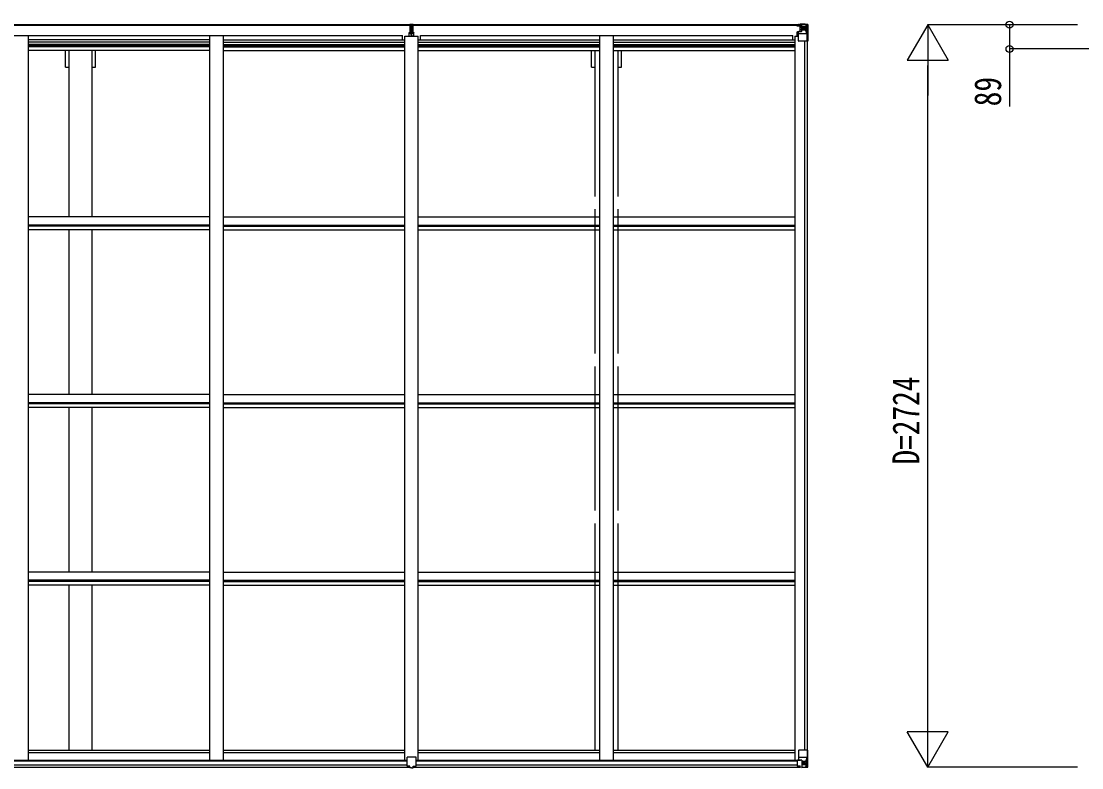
# Model space of a CAD drawing. Units: millimetres, scale not verified. Extents: x -12615 to 12615, y -8910 to 8910.
# Drawn here: x 27 to 3918, y 1648 to 4388 of the extents above; entities that cross this region are included whole.
import ezdxf
from ezdxf.enums import TextEntityAlignment as Align

# ---------------------------------------------------------------- set-up
doc = ezdxf.new("R2010")
doc.units = ezdxf.units.MM
doc.header["$LTSCALE"] = 50
for name, color, linetype in [('0-4_YKK_13', 4, 'Continuous'), ('0-5_YKK_A1', 4, 'Continuous'), ('0-6_YKK_D', 6, 'Continuous')]:
    doc.layers.add(name, color=color, linetype=linetype)
doc.styles.add('ＭＳ ゴシック', font='')
doc.styles.get('ＭＳ ゴシック').set_extended_font_data('MS Gothic')

msp = doc.modelspace()

# ---------------------------------------------------------------- linework, layer by layer
at = {"layer": '0-4_YKK_13'}
for p, q in [((1452.56, 4376.68), (1457.4, 4376.97)), ((1452.56, 4373.67), (1452.56, 4376.68)), ((1457.56, 4373.98), (1452.56, 4373.67)), ((1452.56, 4372.18), (1452.56, 4373.67)), ((1453.56, 4371.18), (1457.56, 4371.18)), ((1453.56, 4369.34), (1453.56, 4371.18)), ((1453.56, 4369.34), (1457.56, 4369.27)), ((1453.56, 4365.74), (1453.56, 4369.34)), ((1453.56, 4365.74), (1457.56, 4365.68)), ((1453.56, 4357.51), (1453.56, 4365.74)), ((1457.4, 4376.97), (1459.06, 4377.07)), ((1459.06, 4374.07), (1457.56, 4373.98)), ((1457.56, 4371.18), (1457.56, 4373.98)), ((1457.56, 4371.18), (1457.56, 4360.46)), ((1457.56, 4360.46), (1460.56, 4360.46)), ((1457.56, 4353.39), (1457.56, 4360.46)), ((1459.06, 4377.07), (1459.06, 4374.07)), ((1465.56, 4373.67), (1459.06, 4374.07)), ((1460.56, 4371.18), (1464.56, 4371.18)), ((1460.56, 4371.18), (1460.56, 4360.46)), ((1460.56, 4369.27), (1464.56, 4369.27)), ((1460.56, 4353.39), (1460.56, 4360.46)), ((1464.56, 4369.27), (1464.56, 4371.18)), ((1465.56, 4372.18), (1465.56, 4373.67)), ((2873.06, 4371.9), (2873.06, 4372.83)), ((2874.06, 4371.9), (2873.06, 4371.9)), ((2873.06, 4371.9), (2873.06, 4370.34)), ((2873.06, 4370.22), (2873.06, 4370.34)), ((2874.06, 4372.83), (2874.06, 4371.9)), ((2879.06, 4371.9), (2874.06, 4371.9)), ((2879.26, 4375.4), (2877.57, 4374.97)), ((2879.06, 4370.29), (2879.06, 4371.9)), ((2879.06, 4370.29), (2889.06, 4370.21)), ((2879.26, 4375.4), (2879.56, 4375.4)), ((2879.56, 4375.4), (2879.56, 4374.97)), ((2881.06, 4372.16), (2889.06, 4372.16)), ((2881.06, 4372.14), (2889.06, 4372.14)), ((2884.56, 4377.6), (2891.06, 4377.2)), ((2884.56, 4376.72), (2884.56, 4377.6)), ((2891.06, 4376.32), (2884.56, 4376.72)), ((2884.56, 4376.2), (2884.56, 4376.72)), ((2884.56, 4376.2), (2884.56, 4375.79)), ((2884.56, 4375.79), (2889.56, 4375.7)), ((2884.56, 4375.79), (2884.56, 4374.97)), ((2885.56, 4350.1), (2885.56, 4370.07)), ((2889.45, 4369.83), (2885.56, 4369.83)), ((2885.56, 4366.2), (2889.56, 4366.2)), ((2889.06, 4372.16), (2889.06, 4370.21)), ((2889.06, 4371.14), (2889.56, 4371.14)), ((2889.06, 4370.04), (2889.06, 4370.21)), ((2889.06, 4370.21), (2889.06, 4370.21)), ((2889.56, 4371.5), (2891.06, 4371.5)), ((2889.56, 4367.96), (2891.06, 4367.96)), ((2891.06, 4351.1), (2891.06, 4377.2)), ((2891.06, 4377.09), (2903.06, 4376.3)), ((2892.06, 4367.96), (2891.06, 4367.96)), ((2903.06, 4367.96), (2891.06, 4367.96)), ((2897.58, 4360.76), (2897.58, 4359.8)), ((2905.39, 4367.9), (2903.06, 4367.96)), ((2903.15, 4376.3), (2911.07, 4375.83)), ((2905.39, 4354.43), (2905.39, 4367.9)), ((2906.25, 4371.41), (2908.98, 4375.08)), ((2910.21, 4374.86), (2910.22, 4374.79)), ((2910.22, 4314.2), (2910.22, 4374.79)), ((2912.12, 4375.91), (2912.12, 4375.91)), ((2912.12, 4375.87), (2912.12, 4375.91)), ((2913.06, 4374.91), (2913.06, 4374.87)), ((1450.56, 4345.61), (1457.56, 4345.68)), ((1450.56, 4344.24), (1457.56, 4344.18)), ((1450.56, 4332.85), (1450.56, 4343.74)), ((1453.56, 4357.51), (1457.56, 4357.47)), ((1453.56, 4345.64), (1453.56, 4357.51)), ((1457.56, 4353.39), (1460.56, 4353.39)), ((1457.56, 4343.75), (1457.56, 4353.39)), ((1457.56, 4343.75), (1460.56, 4343.75)), ((1457.56, 4336.68), (1457.56, 4343.75)), ((1457.56, 4336.68), (1460.56, 4336.68)), ((1457.56, 4336.68), (1457.56, 4332.85)), ((1460.56, 4343.75), (1460.56, 4353.39)), ((1467.56, 4345.11), (1460.56, 4345.18)), ((1460.56, 4336.68), (1460.56, 4343.75)), ((1460.56, 4336.68), (1460.56, 4332.85)), ((1464.56, 4345.64), (1464.56, 4357.47)), ((1467.56, 4344.24), (1467.56, 4345.11)), ((1467.56, 4332.85), (1467.56, 4343.74)), ((2874.56, 4349.07), (2875.56, 4349.08)), ((2874.56, 4332.85), (2874.56, 4349.07)), ((2875.56, 4347.35), (2874.56, 4347.35)), ((2874.56, 4337.2), (2879.06, 4337.2)), ((2879.61, 4349.12), (2875.56, 4349.08)), ((2879.06, 4315.2), (2879.06, 4348.3)), ((2903.06, 4340.87), (2879.06, 4340.87)), ((2890.23, 4350.85), (2879.89, 4349.19)), ((2879.89, 4348.56), (2890.23, 4350.21)), ((2879.89, 4349.19), (2879.89, 4348.56)), ((2885.56, 4358), (2889.56, 4358)), ((2889.56, 4354.4), (2891.06, 4354.4)), ((2890.23, 4350.21), (2890.23, 4350.85)), ((2903.06, 4354.4), (2891.06, 4354.4)), ((2903.06, 4354.4), (2905.39, 4354.43)), ((2903.06, 4354.4), (2903.06, 4354.4)), ((2909.67, 4341.08), (2903.06, 4340.87)), ((2909.67, 4341.08), (2905.53, 4353.17)), ((2910.22, 4314.2), (2880.06, 4314.2)), ((2913.06, 1712.56), (2880.06, 1712.56)), ((2910.22, 1712.56), (2910.22, 1651.98)), ((2913.06, 1651.85), (2913.06, 1712.56)), ((1442.56, 1654.63), (1442.56, 1686.95)), ((1474.56, 1687.95), (1443.56, 1687.95)), ((1475.56, 1654.63), (1475.56, 1686.95)), ((2874.56, 1675.4), (2874.56, 1655.25)), ((2884.56, 1676.35), (2875.56, 1676.31)), ((2879.06, 1711.56), (2879.06, 1678.46)), ((2903.06, 1685.89), (2879.06, 1685.89)), ((2879.89, 1678.2), (2890.23, 1676.55)), ((2879.89, 1677.57), (2879.89, 1678.2)), ((2887.54, 1676.35), (2879.89, 1677.57)), ((2891.06, 1676.35), (2884.56, 1676.35)), ((2890.23, 1676.55), (2890.23, 1676.35)), ((2891.06, 1676.35), (2891.06, 1649.56)), ((2909.67, 1685.68), (2903.06, 1685.89)), ((2909.67, 1685.68), (2905.53, 1673.59)), ((1442.56, 1654.63), (1442.56, 1654.59)), ((1452.56, 1653.86), (1443.56, 1653.92)), ((1465.56, 1653.86), (1474.56, 1653.92)), ((1475.56, 1654.63), (1475.56, 1654.59)), ((2875.56, 1654.54), (2884.56, 1654.48)), ((2884.56, 1649.16), (2884.56, 1655.11)), ((2891.06, 1672.36), (2903.06, 1672.36)), ((2903.06, 1658.8), (2891.06, 1658.8)), ((2891.06, 1649.68), (2903.06, 1650.46)), ((2898.54, 1666), (2898.54, 1666.96)), ((2903.06, 1672.36), (2903.06, 1672.36)), ((2903.06, 1672.36), (2905.39, 1672.33)), ((2905.39, 1658.86), (2903.06, 1658.8)), ((2903.15, 1650.46), (2911.07, 1650.94)), ((2905.39, 1672.33), (2905.39, 1658.86)), ((2906.25, 1655.35), (2908.98, 1651.68)), ((2910.21, 1651.91), (2910.22, 1651.98)), ((2912.12, 1650.89), (2912.12, 1650.85))]:
    msp.add_line(p, q, dxfattribs=at)
for points in [[(1459.06, 4377.07), (1465.56, 4376.68), (1465.56, 4373.67)], [(1460.56, 4365.68), (1464.56, 4365.68), (1464.56, 4369.27)], [(1460.56, 4357.47), (1464.56, 4357.47), (1464.56, 4365.68)], [(2879.06, 4370.29), (2879.06, 4370.28), (2873.06, 4370.34)], [(2874.06, 4370.17), (2889.06, 4370.04), (2889.06, 4370.04)], [(2889.06, 4371.14), (2881.06, 4371.14), (2881.06, 4372.83)], [(2884.56, 4376.2), (2889.56, 4376.2), (2889.56, 4350.74)], [(2912.12, 4375.91), (2903.06, 4376.47), (2891.06, 4377.2)], [(2896.62, 4362.68), (2895.66, 4362.68), (2895.66, 4361.72), (2896.62, 4361.72)], [(2898.54, 4363.64), (2898.54, 4364.6), (2897.58, 4364.6), (2897.58, 4363.64)], [(2897.58, 4359.8), (2898.54, 4359.8), (2898.54, 4360.76)], [(2899.5, 4361.72), (2900.46, 4361.72), (2900.46, 4362.68), (2899.5, 4362.68)], [(2913.06, 4374.87), (2913.06, 4314.2), (2910.22, 4314.2)], [(1457.56, 4345.18), (1450.56, 4345.11), (1450.56, 4345.61)], [(1457.56, 4343.68), (1450.56, 4343.74), (1450.56, 4344.24), (1450.56, 4345.11)], [(1460.56, 4345.68), (1467.56, 4345.61), (1467.56, 4345.11)], [(1460.56, 4344.18), (1467.56, 4344.24), (1467.56, 4343.74), (1460.56, 4343.68)], [(2875.56, 4349.08), (2875.56, 4347.35), (2879.06, 4347.33)], [(1459.06, 1648.43), (1452.56, 1648.83), (1452.56, 1653.86)], [(1459.06, 1648.43), (1465.56, 1648.83), (1465.56, 1653.86)], [(2874.56, 1655.25), (2874.57, 1655.14), (2884.56, 1655.11)], [(2912.12, 1650.85), (2903.06, 1650.29), (2884.56, 1649.16)], [(2896.62, 1665.04), (2895.66, 1665.04), (2895.66, 1664.08), (2896.62, 1664.08)], [(2898.54, 1666.96), (2897.58, 1666.96), (2897.58, 1666)], [(2897.58, 1663.12), (2897.58, 1662.16), (2898.54, 1662.16), (2898.54, 1663.12)], [(2899.5, 1664.08), (2900.46, 1664.08), (2900.46, 1665.04), (2899.5, 1665.04)]]:
    msp.add_lwpolyline(points, dxfattribs=at)
for centre in [(2898.06, 4362.2), (2898.06, 1664.56)]:
    msp.add_circle(centre, 5.3, dxfattribs=at)
for centre, radius, start, end in [((1453.56, 4372.18), 1, 180, 270), ((1464.56, 4372.18), 1, 270, 0), ((2873.92, 4377.86), 7.69, 263.56574, 271.03001), ((2889.06, 4372.66), 0.5, 270.00309, 0.00198), ((2889.06, 4372.64), 0.5, 269.99891, 359.99891), ((2889.06, 4369.71), 0.5, 359.95536, 89.47105), ((2889.05, 4369.53), 0.513, 358.95293, 88.11972), ((2896.62, 4363.64), 0.96, 270, 0), ((2896.62, 4360.76), 0.96, 0, 90), ((2899.5, 4363.64), 0.96, 180, 270), ((2899.5, 4360.76), 0.96, 90, 180), ((2908.93, 4374.91), 1.28, 357.54105, 48.82169), ((2910.91, 4388.52), 12.7, 264.89689, 270.75534), ((2912.06, 4374.92), 1, 359.99921, 86.49983), ((2912.06, 4374.91), 0.999, 0.04917, 86.5576), ((2912.06, 4374.87), 0.999, 0.04917, 86.5576), ((2880, 4348.26), 0.937, 96.73234, 177.67791), ((2880, 4347.63), 0.937, 96.73234, 177.67791), ((2890.12, 4351.78), 0.937, 276.73234, 357.67791), ((2890.12, 4351.14), 0.937, 276.73234, 357.67791), ((2880.06, 4315.2), 1, 180, 270), ((2880.06, 1711.56), 1, 90, 180), ((1443.56, 1686.95), 1, 90, 180), ((1474.56, 1686.95), 1, 0, 90), ((2880, 1679.13), 0.937, 182.32209, 263.26766), ((2880, 1678.5), 0.937, 182.32209, 263.26766), ((2890.12, 1675.62), 0.937, 50.93398, 83.26766), ((2896.62, 1666), 0.96, 270, 0), ((2896.62, 1663.12), 0.96, 0, 90), ((2899.5, 1666), 0.96, 180, 270), ((2899.5, 1663.12), 0.96, 90, 180), ((2908.93, 1651.85), 1.28, 311.17831, 2.45895), ((2910.91, 1638.24), 12.7, 89.24466, 95.10311), ((2912.06, 1651.89), 0.999, 273.4424, 359.95083), ((2912.06, 1651.85), 0.999, 273.4424, 359.95083), ((2912.06, 1651.85), 1, 273.50017, 0.00079)]:
    msp.add_arc(centre, radius, start, end, dxfattribs=at)
for centre, major_axis, ratio, start_param, end_param in [((1457.59, 4373.98), (0.18, -2.99), 0.008711, 3.1415927, 4.7113235), ((1285.69, 4363.46), (171.87, 10.52), 0.017422, 6.2821194, 6.2831848), ((2984.81, 4367.96), (-81.75, 0), 0.061163, 6.2824128, 6.2831853), ((2908.26, 4367.82), (-0.03, 5), 0.573921, 0.7672717, 1.551125), ((2909.93, 4372.89), (0.02, 3), 0.466854, 0.125683, 0.7596956), ((2910.12, 4375.99), (-2, 0.12), 0.060933, 2.0712557, 3.1453404), ((2711.12, 4388.22), (-201, 12.36), 0.060933, 3.1453404, 3.145839), ((2906.8, 4354.45), (0, 3), 0.468246, 1.5772882, 2.0127935), ((2908.95, 4343.43), (-0.85, 2.32), 0.403757, 3.0087805, 3.9744392), ((2875.56, 1675.41), (-1, -0.021), 0.906239, 4.6936843, 6.2644806), ((2906.8, 1672.31), (0, -3), 0.468246, 4.2703918, 4.7058971), ((2908.95, 1683.33), (-0.85, -2.32), 0.403757, 2.3087461, 3.2744049), ((1443.56, 1654.63), (1, -0.012), 0.707053, 3.2044821, 4.7211143), ((1474.56, 1654.63), (-1, -0.012), 0.707053, 1.562071, 3.0787032), ((2875.56, 1655.24), (-1, 0.012), 0.707053, 0.1587743, 1.5795216), ((2984.81, 1658.8), (-81.75, 0), 0.061163, 0, 0.0007725), ((2908.26, 1658.94), (-0.03, -5), 0.573921, 4.7320603, 5.5159136), ((2909.93, 1653.87), (0.02, -3), 0.466854, 5.5234897, 6.1575023), ((2910.12, 1650.77), (-2, -0.12), 0.060933, 3.1378449, 4.2119296), ((2711.12, 1638.54), (-201, -12.36), 0.060933, 3.1373463, 3.1378449)]:
    msp.add_ellipse(centre, major_axis=major_axis, ratio=ratio, start_param=start_param, end_param=end_param, dxfattribs=at)
at = {"layer": '0-5_YKK_A1'}
for p, q in [((-4267.44, 4374.97), (1452.56, 4374.97)), ((-4267.44, 4372.83), (1452.56, 4372.83)), ((1465.56, 4374.97), (2889.56, 4374.97)), ((1465.56, 4372.83), (2889.56, 4372.83)), ((52.06, 4334.67), (52.06, 1675.75)), ((718.06, 4334.67), (718.06, 1675.75)), ((768.06, 4334.67), (768.06, 1675.75)), ((1426.56, 4319.17), (1426.56, 4334.69)), ((1434.06, 1676.54), (1434.06, 4332.85)), ((1434.06, 4332.85), (1484.06, 4332.85)), ((1484.06, 1676.54), (1484.06, 4332.85)), ((1491.56, 4334.69), (2858.56, 4334.69)), ((1491.56, 4319.17), (1491.56, 4334.69)), ((2150.06, 1676.54), (2150.06, 4334.69)), ((2200.06, 1676.54), (2200.06, 4334.69)), ((2858.56, 4319.17), (2858.56, 4334.69)), ((2866.06, 4332.85), (2866.06, 1676.54)), ((2866.06, 4332.85), (2879.06, 4332.85)), ((718.06, 4319.17), (52.06, 4319.17)), ((718.06, 4310.78), (52.06, 4310.78)), ((718.06, 4302.58), (52.06, 4302.58)), ((718.06, 4298.65), (52.06, 4298.65)), ((718.06, 4293.57), (52.06, 4293.57)), ((718.06, 4280.56), (52.06, 4280.56)), ((768.06, 4319.17), (1434.06, 4319.17)), ((768.06, 4310.78), (1434.06, 4310.78)), ((768.06, 4302.58), (1434.06, 4302.58)), ((768.06, 4298.65), (1434.06, 4298.65)), ((768.06, 4293.57), (1434.06, 4293.57)), ((768.06, 4280.56), (1434.06, 4280.56)), ((1484.06, 4319.17), (2150.06, 4319.17)), ((1484.06, 4310.78), (2150.06, 4310.78)), ((1484.06, 4302.58), (2150.06, 4302.58)), ((1484.06, 4298.65), (2150.06, 4298.65)), ((1484.06, 4293.57), (2150.06, 4293.57)), ((1484.06, 4280.56), (2150.06, 4280.56)), ((2120.06, 4218.97), (2120.06, 4280.56)), ((2132.56, 3744.83), (2132.56, 4280.56)), ((2200.06, 4319.17), (2866.06, 4319.17)), ((2200.06, 4310.78), (2866.06, 4310.78)), ((2200.06, 4302.58), (2866.06, 4302.58)), ((2200.06, 4298.65), (2866.06, 4298.65)), ((2200.06, 4293.57), (2866.06, 4293.57)), ((2200.06, 4280.56), (2866.06, 4280.56)), ((2217.56, 3744.83), (2217.56, 4280.56)), ((2230.06, 4218.97), (2230.06, 4280.56)), ((2901.36, 4314.2), (2901.36, 1712.56)), ((2911.06, 4314.2), (2911.06, 1712.56)), ((190.06, 4218.97), (190.06, 4279.37)), ((202.56, 3669.12), (202.56, 4279.37)), ((287.56, 3669.12), (287.56, 4279.37)), ((300.06, 4218.97), (300.06, 4279.37)), ((190.06, 4218.97), (202.56, 4218.97)), ((287.56, 4218.97), (300.06, 4218.97)), ((2120.06, 4218.97), (2132.56, 4218.97)), ((2217.56, 4218.97), (2230.06, 4218.97)), ((2132.56, 3168.62), (2132.56, 3697.53)), ((2217.56, 3168.62), (2217.56, 3697.53)), ((718.03, 3669.24), (52.06, 3669.24)), ((768.06, 3669.24), (1434.06, 3669.24)), ((1484.06, 3669.24), (2150.06, 3669.24)), ((2200.06, 3669.24), (2866.03, 3669.24)), ((718.03, 3639.5), (52.06, 3639.5)), ((718.03, 3634.96), (52.06, 3634.96)), ((718.03, 3621.95), (52.06, 3621.95)), ((202.56, 3017.45), (202.56, 3620.75)), ((287.56, 3017.45), (287.56, 3620.75)), ((768.06, 3639.5), (1434.06, 3639.5)), ((768.06, 3634.96), (1434.06, 3634.96)), ((768.06, 3621.95), (1434.06, 3621.95)), ((1484.06, 3639.5), (2150.06, 3639.5)), ((1484.06, 3634.96), (2150.06, 3634.96)), ((1484.06, 3621.95), (2150.06, 3621.95)), ((2200.06, 3639.5), (2866.03, 3639.5)), ((2200.06, 3634.96), (2866.03, 3634.96)), ((2200.06, 3621.95), (2866.03, 3621.95)), ((2132.56, 2592.55), (2132.56, 3120.26)), ((2217.56, 2592.55), (2217.56, 3120.26)), ((718.03, 3017.58), (52.06, 3017.58)), ((768.06, 3017.58), (1434.06, 3017.58)), ((1484.06, 3017.58), (2150.06, 3017.58)), ((2200.06, 3017.58), (2866.03, 3017.58)), ((718.03, 2987.84), (52.06, 2987.84)), ((718.03, 2983.3), (52.06, 2983.3)), ((718.03, 2970.29), (52.06, 2970.29)), ((202.56, 2365.79), (202.56, 2969.09)), ((287.56, 2365.79), (287.56, 2969.09)), ((768.06, 2987.84), (1434.06, 2987.84)), ((768.06, 2983.3), (1434.06, 2983.3)), ((768.06, 2970.29), (1434.06, 2970.29)), ((1484.06, 2987.84), (2150.06, 2987.84)), ((1484.06, 2983.3), (2150.06, 2983.3)), ((1484.06, 2970.29), (2150.06, 2970.29)), ((2200.06, 2987.84), (2866.03, 2987.84)), ((2200.06, 2983.3), (2866.03, 2983.3)), ((2200.06, 2970.29), (2866.03, 2970.29)), ((2132.56, 1712.71), (2132.56, 2544.18)), ((2217.56, 1712.71), (2217.56, 2544.18)), ((718.03, 2365.92), (52.06, 2365.92)), ((718.03, 2336.18), (52.06, 2336.18)), ((768.06, 2365.92), (1434.06, 2365.92)), ((768.06, 2336.18), (1434.06, 2336.18)), ((1484.06, 2365.92), (2150.06, 2365.92)), ((1484.06, 2336.18), (2150.06, 2336.18)), ((2200.06, 2365.92), (2866.03, 2365.92)), ((2200.06, 2336.18), (2866.03, 2336.18)), ((718.03, 2331.64), (52.06, 2331.64)), ((718.03, 2318.63), (52.06, 2318.63)), ((202.56, 1713.52), (202.56, 2317.43)), ((287.56, 1713.52), (287.56, 2317.43)), ((768.06, 2331.64), (1434.06, 2331.64)), ((768.06, 2318.63), (1434.06, 2318.63)), ((1484.06, 2331.64), (2150.06, 2331.64)), ((1484.06, 2318.63), (2150.06, 2318.63)), ((2200.06, 2331.64), (2866.03, 2331.64)), ((2200.06, 2318.63), (2866.03, 2318.63)), ((52.06, 1712.71), (718.06, 1712.71)), ((768.06, 1712.71), (1434.06, 1712.71)), ((1484.06, 1712.71), (2150.06, 1712.71)), ((2200.06, 1712.71), (2866.06, 1712.71)), ((-4264.2, 1676.54), (1442.56, 1676.54)), ((-4252.44, 1674.28), (1442.56, 1674.28)), ((52.06, 1704.36), (718.06, 1704.36)), ((768.06, 1704.36), (1434.06, 1704.36)), ((1475.56, 1676.54), (2886.32, 1676.54)), ((1475.56, 1674.28), (2874.56, 1674.28)), ((1484.06, 1704.36), (2150.06, 1704.36)), ((2200.06, 1704.36), (2866.06, 1704.36)), ((-4262.44, 1650.76), (1452.56, 1650.76)), ((-4252.44, 1658.66), (1442.56, 1658.66)), ((1465.56, 1650.76), (2884.56, 1650.76)), ((1475.56, 1658.66), (2874.56, 1658.66))]:
    msp.add_line(p, q, dxfattribs=at)
msp.add_lwpolyline([(-4236.44, 4319.17), (-4236.44, 4334.69), (1426.56, 4334.69)], dxfattribs=at)
at = {"layer": '0-6_YKK_D'}
for p, q in [((3353.06, 4374.76), (3278.06, 4244.86)), ((3903.06, 4374.76), (3352.06, 4374.76)), ((3353.06, 4374.76), (3428.06, 4244.86)), ((3353.06, 4374.76), (3353.06, 4114.96)), ((3903.06, 4374.76), (3652.06, 4374.76)), ((4574.95, 4285.76), (3652.06, 4285.76)), ((3278.06, 4244.86), (3428.06, 4244.86)), ((3353.06, 1800.76), (3353.06, 4224.76)), ((3353.06, 1650.76), (3353.06, 1910.57)), ((3353.06, 1650.76), (3278.06, 1780.67)), ((3428.06, 1780.67), (3278.06, 1780.67)), ((3353.06, 1650.76), (3428.06, 1780.67)), ((3902.06, 1650.76), (3352.06, 1650.76))]:
    msp.add_line(p, q, dxfattribs=at)
msp.add_lwpolyline([(3653.06, 4374.76), (3653.06, 4285.76), (3653.06, 4074.36)], dxfattribs=at)
for centre in [(3653.06, 4374.76), (3653.06, 4285.76)]:
    msp.add_circle(centre, 12.75, dxfattribs=at)

# ---------------------------------------------------------------- texts
at = {"layer": '0-6_YKK_D', "style": 'ＭＳ ゴシック', "width": 0.8}
for s, p in [('89', (3652.06, 4075.36)), ('D=2724', (3352.06, 2760.76))]:
    msp.add_text(s, height=98.97, rotation=90, dxfattribs=at).set_placement(p, align=Align.BOTTOM_LEFT)

doc.saveas('drawing.dxf')
